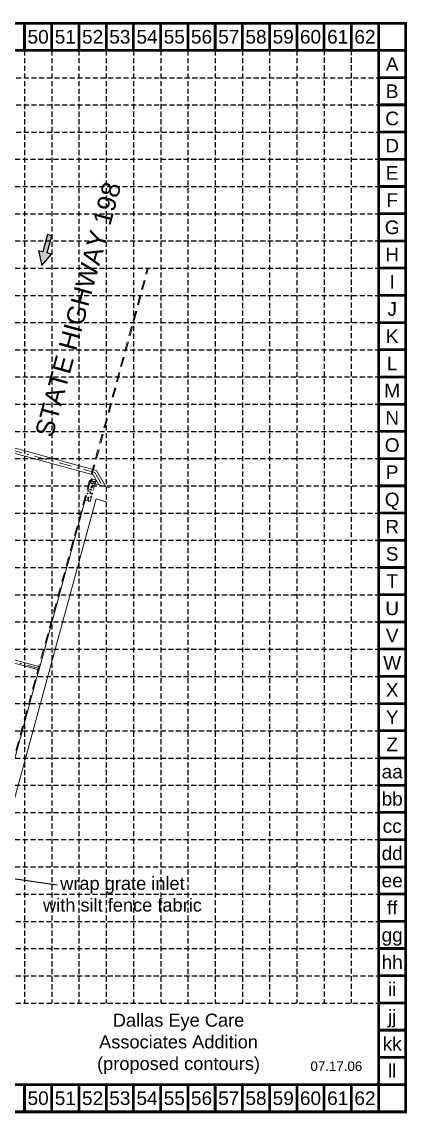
# Model space of a CAD drawing. Header units: feet. Extents: x 3681 to 4536, y 5858 to 6393.
# Drawn here: x 4347 to 4536, y 5858 to 6393 of the extents above; entities that cross this region are included whole.
import ezdxf
from ezdxf.enums import TextEntityAlignment as Align

# ---------------------------------------------------------------- set-up
doc = ezdxf.new("R2010")
doc.units = ezdxf.units.FT
doc.header["$MEASUREMENT"] = 0
for name, pattern in [('DGN Style 2', [7.802862, 4.681717, -3.121145]), ('DGN Style 4', [12.492382, 6.242289, -3.121145, 0.007803, -3.121145]), ('HIDDEN', [0.375, 0.25, -0.125])]:
    doc.linetypes.add(name, pattern=pattern)
doc.layers.get('0').update_dxf_attribs({"lineweight": 0})
for name, color, linetype in [('arrrrrows', 252, 'Continuous'), ('BASE', 7, 'Continuous'), ('GRID', 254, 'HIDDEN')]:
    doc.layers.add(name, color=color, linetype=linetype)
for name, color, linetype, lineweight in [('Level 35', 7, 'Continuous', 0), ('Level 36', 7, 'Continuous', 0), ('Level 41', 7, 'Continuous', 0)]:
    doc.layers.add(name, color=color, linetype=linetype, lineweight=lineweight)
doc.styles.get("Standard").update_dxf_attribs({"font": 'ARIAL.TTF'})

# ---------------------------------------------------------------- blocks, each defined once
blk = doc.blocks.new('ARROW')
blk.add_lwpolyline([(-67, -25.4), (-59.3, -25.4), (-59.6, -56.1), (-51.9, -56.2), (-51.6, -25.5), (-44, -25.5), (-55.3, -2.4), (-67, -25.4)], close=True)
at = {"color": 254}
for points in [[(-44, -25.5), (-67, -25.4), (-55.3, -2.4), (-67, -25.4)], [(-59.6, -56.1), (-51.9, -56.2), (-59.3, -25.4), (-51.6, -25.5)]]:
    blk.add_solid(points, dxfattribs=at)

msp = doc.modelspace()

# ---------------------------------------------------------------- linework, layer by layer
at = {"color": 0, "linetype": 'ByBlock', "lineweight": -2}
for p, q in [((4381.04, 6164.65), (4381.28, 6164.94)), ((4381.34, 6164.62), (4381.29, 6164.93)), ((4380.89, 6159.72), (4381.2, 6159.84)), ((4380.89, 6159.72), (4381.12, 6159.56)), ((4381.04, 6164.65), (4381.34, 6164.62)), ((4382.11, 6163.34), (4382.15, 6163.36)), ((4382.11, 6163.34), (4382.14, 6163.32)), ((4379.32, 6158.94), (4379.71, 6159.35)), ((4379.32, 6158.94), (4379.77, 6158.87)), ((4379.77, 6158.87), (4379.71, 6159.34))]:
    msp.add_line(p, q, dxfattribs=at)
at = {"color": 7, "lineweight": -3}
msp.add_lwpolyline([(4256.4, 5985.5), (4364.35, 5969.98)], dxfattribs=at)
at = {"color": 0, "linetype": 'ByBlock', "lineweight": -2}
for p in [(4380.82, 6168.23), (4380.88, 6166.83), (4381.19, 6165.07), (4381.31, 6168.4), (4381.5, 6164.85), (4381.85, 6165.6), (4382.5, 6167.39), (4382.73, 6166.48), (4383.16, 6167.57), (4379.22, 6161.66), (4379.53, 6159.75), (4379.61, 6162.99), (4379.8, 6159.64), (4380.53, 6163.63), (4380.53, 6162.29), (4380.81, 6161.89), (4381, 6160.08), (4381.06, 6160.1), (4381.07, 6161.74), (4381.13, 6163.4), (4381.58, 6161.62), (4379.74, 6158.13)]:
    msp.add_point(p, dxfattribs=at)
at = {"layer": 'BASE', "color": 9}
msp.add_line((4521.76, 6378.75), (4521.76, 5872.08), dxfattribs=at)
at = {"layer": 'BASE', "const_width": 1.33}
for points in [[(3681.76, 5858.75), (4535.09, 5858.75), (4535.09, 6392.08), (3681.76, 6392.08)], [(3695.09, 5872.08), (4521.76, 5872.08), (4521.76, 6378.75), (3695.09, 6378.75)]]:
    msp.add_lwpolyline(points, close=True, dxfattribs=at)
for points in [[(4348.42, 6378.75), (4348.42, 6392.08)], [(4361.76, 6378.75), (4361.76, 6392.08)], [(4375.09, 6378.75), (4375.09, 6392.08)], [(4388.42, 6378.75), (4388.42, 6392.08)], [(4401.76, 6378.75), (4401.76, 6392.08)], [(4415.09, 6378.75), (4415.09, 6392.08)], [(4428.42, 6378.75), (4428.42, 6392.08)], [(4441.76, 6378.75), (4441.76, 6392.08)], [(4455.09, 6378.75), (4455.09, 6392.08)], [(4468.42, 6378.75), (4468.42, 6392.08)], [(4481.76, 6378.75), (4481.76, 6392.08)], [(4495.09, 6378.75), (4495.09, 6392.08)], [(4508.42, 6378.75), (4508.42, 6392.08)], [(4521.76, 6378.75), (4521.76, 6392.08)], [(4535.09, 6378.75), (4535.09, 6392.08)], [(4535.09, 6378.75), (4521.76, 6378.75)], [(4535.09, 6365.42), (4521.76, 6365.42)], [(4535.09, 6352.08), (4521.76, 6352.08)], [(4535.09, 6338.75), (4521.76, 6338.75)], [(4535.09, 6325.42), (4521.76, 6325.42)], [(4535.09, 6312.08), (4521.76, 6312.08)], [(4535.09, 6298.75), (4521.76, 6298.75)], [(4535.09, 6285.42), (4521.76, 6285.42)], [(4535.09, 6272.08), (4521.76, 6272.08)], [(4535.09, 6258.75), (4521.76, 6258.75)], [(4535.09, 6245.42), (4521.76, 6245.42)], [(4535.09, 6232.08), (4521.76, 6232.08)], [(4535.09, 6218.75), (4521.76, 6218.75)], [(4535.09, 6205.42), (4521.76, 6205.42)], [(4535.09, 6192.08), (4521.76, 6192.08)], [(4535.09, 6178.75), (4521.76, 6178.75)], [(4535.09, 6165.42), (4521.76, 6165.42)], [(4535.09, 6152.08), (4521.76, 6152.08)], [(4535.09, 6138.75), (4521.76, 6138.75)], [(4535.09, 6125.42), (4521.76, 6125.42)], [(4535.09, 6112.08), (4521.76, 6112.08)], [(4535.09, 6098.75), (4521.76, 6098.75)], [(4535.09, 6085.42), (4521.76, 6085.42)], [(4535.09, 6072.08), (4521.76, 6072.08)], [(4535.09, 6058.75), (4521.76, 6058.75)], [(4535.09, 6045.42), (4521.76, 6045.42)], [(4535.09, 6032.08), (4521.76, 6032.08)], [(4535.09, 6018.75), (4521.76, 6018.75)], [(4535.09, 6005.42), (4521.76, 6005.42)], [(4535.09, 5992.08), (4521.76, 5992.08)], [(4535.09, 5978.75), (4521.76, 5978.75)], [(4535.09, 5965.42), (4521.76, 5965.42)], [(4535.09, 5952.08), (4521.76, 5952.08)], [(4535.09, 5938.75), (4521.76, 5938.75)], [(4535.09, 5925.42), (4521.76, 5925.42)], [(4535.09, 5912.08), (4521.76, 5912.08)], [(4535.09, 5898.75), (4521.76, 5898.75)], [(4535.09, 5885.42), (4521.76, 5885.42)], [(4348.42, 5858.75), (4348.42, 5872.08)], [(4361.76, 5858.75), (4361.76, 5872.08)], [(4375.09, 5858.75), (4375.09, 5872.08)], [(4388.42, 5858.75), (4388.42, 5872.08)], [(4401.76, 5858.75), (4401.76, 5872.08)], [(4415.09, 5858.75), (4415.09, 5872.08)], [(4428.42, 5858.75), (4428.42, 5872.08)], [(4441.76, 5858.75), (4441.76, 5872.08)], [(4455.09, 5858.75), (4455.09, 5872.08)], [(4468.42, 5858.75), (4468.42, 5872.08)], [(4481.76, 5858.75), (4481.76, 5872.08)], [(4495.09, 5858.75), (4495.09, 5872.08)], [(4508.42, 5858.75), (4508.42, 5872.08)], [(4535.09, 5872.08), (4521.76, 5872.08)], [(4521.76, 5858.75), (4521.76, 5872.08)]]:
    msp.add_lwpolyline(points, dxfattribs=at)
at = {"layer": 'GRID', "linetype": 'HIDDEN', "ltscale": 10}
for p, q in [((4348.42, 6378.75), (4348.42, 5912.02)), ((4361.76, 6378.75), (4361.76, 5912.02)), ((4375.09, 6378.75), (4375.09, 5912.02)), ((4388.42, 6378.75), (4388.42, 5912.02)), ((4401.76, 6378.75), (4401.76, 5912.02)), ((4415.09, 6378.75), (4415.09, 5912.02)), ((4428.42, 6378.75), (4428.42, 5912.02)), ((4441.76, 6378.75), (4441.76, 5912.02)), ((4455.09, 6378.75), (4455.09, 5912.02)), ((4468.42, 6378.75), (4468.42, 5912.02)), ((4481.76, 6378.75), (4481.76, 5912.02)), ((4495.07, 6378.97), (4495.07, 5912.02)), ((4508.4, 6378.97), (4508.4, 5912.02)), ((3695.58, 6365.37), (4522.25, 6365.37)), ((3695.58, 6352.04), (4522.25, 6352.04)), ((3695.58, 6338.71), (4522.25, 6338.71)), ((3695.09, 6325.42), (4521.76, 6325.42)), ((3695.09, 6312.08), (4521.76, 6312.08)), ((3695.09, 6298.75), (4521.76, 6298.75)), ((3695.09, 6285.42), (4521.76, 6285.42)), ((3695.09, 6272.08), (4521.76, 6272.08)), ((3695.09, 6258.75), (4521.76, 6258.75)), ((3695.09, 6245.42), (4521.76, 6245.42)), ((3695.09, 6232.08), (4521.76, 6232.08)), ((3695.09, 6218.75), (4521.76, 6218.75)), ((3695.09, 6205.42), (4521.76, 6205.42)), ((3695.09, 6192.08), (4521.76, 6192.08)), ((3695.09, 6178.75), (4521.76, 6178.75)), ((3695.09, 6165.42), (4521.76, 6165.42)), ((3695.09, 6152.08), (4521.76, 6152.08)), ((3695.09, 6138.75), (4521.76, 6138.75)), ((3695.09, 6125.42), (4521.76, 6125.42)), ((3695.09, 6112.08), (4521.76, 6112.08)), ((3695.09, 6098.75), (4521.76, 6098.75)), ((3695.09, 6085.42), (4521.76, 6085.42)), ((3695.09, 6072.08), (4521.76, 6072.08)), ((3695.09, 6058.75), (4521.76, 6058.75)), ((3695.09, 6045.42), (4521.76, 6045.42)), ((3695.09, 6032.08), (4521.76, 6032.08)), ((3695.09, 6018.75), (4521.76, 6018.75)), ((3695.09, 6005.42), (4521.76, 6005.42)), ((3695.09, 5992.08), (4521.76, 5992.08)), ((3695.09, 5978.75), (4521.76, 5978.75)), ((3695.39, 5965.36), (4522.05, 5965.36)), ((3695.39, 5952.02), (4522.05, 5952.02)), ((3695.39, 5938.69), (4522.05, 5938.69)), ((3695.39, 5925.36), (4522.05, 5925.36)), ((3695.39, 5912.02), (4522.05, 5912.02))]:
    msp.add_line(p, q, dxfattribs=at)
at = {"layer": 'Level 35', "color": 7, "linetype": 'DGN Style 2', "lineweight": 0}
for p, q in [((4325.73, 5967.95), (4408.54, 6271.84)), ((4326.24, 5967.94), (4409.02, 6271.71)), ((4383.47, 6168.25), (4380.65, 6157.78)), ((4383.47, 6168.25), (4381.01, 6168.92)), ((4380.65, 6157.78), (4378.16, 6158.46))]:
    msp.add_line(p, q, dxfattribs=at)
msp.add_circle((4381.47, 6167.08), 0.61, dxfattribs=at)
at = {"layer": 'Level 41', "color": 7, "linetype": 'Continuous', "lineweight": 0}
for p, q in [((4316.49, 6188.74), (4382.04, 6170.85)), ((4317.15, 6191.15), (4383.7, 6172.99)), ((4382.04, 6170.85), (4384.89, 6165.85)), ((4383.7, 6172.99), (4388.3, 6164.92)), ((4390.22, 6164.4), (4380.5, 6167.05)), ((4355.88, 6076.68), (4378.66, 6160.29)), ((4335.15, 5981.61), (4383.49, 6158.98)), ((4388.38, 6157.65), (4383.49, 6158.98)), ((4355.48, 6075.24), (4290.36, 6092.98)), ((4355.88, 6076.68), (4290.75, 6094.43)), ((4330.33, 5982.93), (4355.48, 6075.24))]:
    msp.add_line(p, q, dxfattribs=at)
at = {"layer": 'Level 41', "color": 7, "linetype": 'DGN Style 4', "lineweight": 0}
for p, q in [((4316.82, 6189.94), (4382.87, 6171.92)), ((4382.87, 6171.92), (4386.6, 6165.39)), ((4355.68, 6075.96), (4290.56, 6093.71))]:
    msp.add_line(p, q, dxfattribs=at)

# ---------------------------------------------------------------- block references
at = {"layer": 'arrrrrows', "color": 6, "lineweight": -3, "xscale": 0.2849675458554466, "yscale": 0.2849675458554466, "zscale": 0.2849675458553516, "rotation": 165.9743909789692}
msp.add_blockref('ARROW', (4341.43, 6276.58), dxfattribs=at)

# ---------------------------------------------------------------- texts
at = {"char_height": 6.3793, "attachment_point": 2}
for s, insert, width in [('wrap grate inlet with silt fence fabric^I', (4396.37, 5973.86), 78.3457), ('Dallas Eye Care Associates Addition \\P(proposed contours)^I', (4423.83, 5906.84), 80.5773)]:
    msp.add_mtext(s, dxfattribs=dict(at, insert=insert, width=width))
at = {"layer": 'BASE'}
for s, height, p in [('50', 6.667, (4355.09, 6385.42)), ('51', 6.667, (4368.42, 6385.42)), ('52', 6.667, (4381.76, 6385.42)), ('53', 6.667, (4395.09, 6385.42)), ('54', 6.667, (4408.42, 6385.42)), ('55', 6.667, (4421.76, 6385.42)), ('56', 6.667, (4435.09, 6385.42)), ('57', 6.667, (4448.42, 6385.42)), ('58', 6.667, (4461.76, 6385.42)), ('59', 6.667, (4475.09, 6385.42)), ('60', 6.667, (4488.42, 6385.42)), ('61', 6.667, (4501.76, 6385.42)), ('62', 6.667, (4515.09, 6385.42)), ('A', 6.67, (4528.42, 6372.08)), ('B', 6.67, (4528.42, 6358.75)), ('C', 6.67, (4528.42, 6345.42)), ('D', 6.67, (4528.42, 6332.08)), ('E', 6.67, (4528.42, 6318.75)), ('F', 6.67, (4528.42, 6305.42)), ('G', 6.67, (4528.42, 6292.08)), ('H', 6.67, (4528.42, 6278.75)), ('I', 6.67, (4528.42, 6265.42)), ('J', 6.67, (4528.42, 6252.08)), ('K', 6.67, (4528.42, 6238.75)), ('L', 6.67, (4528.42, 6225.42)), ('M', 6.67, (4528.42, 6212.08)), ('N', 6.67, (4528.42, 6198.75)), ('O', 6.67, (4528.42, 6185.42)), ('P', 6.67, (4528.42, 6172.08)), ('Q', 6.67, (4528.42, 6158.75)), ('R', 6.67, (4528.42, 6145.42)), ('S', 6.67, (4528.42, 6132.08)), ('T', 6.67, (4528.42, 6118.75)), ('U', 6.67, (4528.42, 6105.42)), ('V', 6.67, (4528.42, 6092.08)), ('W', 6.67, (4528.42, 6078.75)), ('X', 6.67, (4528.42, 6065.42)), ('Y', 6.67, (4528.42, 6052.08)), ('Z', 6.67, (4528.42, 6038.75)), ('aa', 6.667, (4528.42, 6025.42)), ('bb', 6.667, (4528.42, 6012.08)), ('cc', 6.667, (4528.42, 5998.75)), ('dd', 6.667, (4528.42, 5985.42)), ('ee', 6.667, (4528.42, 5972.08)), ('ff', 6.667, (4528.42, 5958.75)), ('gg', 6.667, (4528.42, 5945.42)), ('hh', 6.667, (4528.42, 5932.08)), ('ii', 6.667, (4528.42, 5918.75)), ('jj', 6.667, (4528.42, 5905.42)), ('kk', 6.667, (4528.42, 5892.08)), ('ll', 6.667, (4528.42, 5878.75)), ('50', 6.667, (4355.09, 5865.42)), ('51', 6.667, (4368.42, 5865.42)), ('52', 6.667, (4381.76, 5865.42)), ('53', 6.667, (4395.09, 5865.42)), ('54', 6.667, (4408.42, 5865.42)), ('55', 6.667, (4421.76, 5865.42)), ('56', 6.667, (4435.09, 5865.42)), ('57', 6.667, (4448.42, 5865.42)), ('58', 6.667, (4461.76, 5865.42)), ('59', 6.667, (4475.09, 5865.42)), ('60', 6.667, (4488.42, 5865.42)), ('61', 6.667, (4501.76, 5865.42)), ('62', 6.667, (4515.09, 5865.42))]:
    msp.add_text(s, height=height, dxfattribs=at).set_placement(p, align=Align.MIDDLE_CENTER)
msp.add_text('07.17.06', height=4.667, dxfattribs=at).set_placement((4501.09, 5878.76), align=Align.CENTER)
at = {"layer": 'Level 36', "color": 7, "lineweight": 40}
msp.add_text('STATE HIGHWAY 198', height=9, rotation=74.7676, dxfattribs=at).set_placement((4362.08, 6188.66))

doc.saveas('drawing.dxf')
